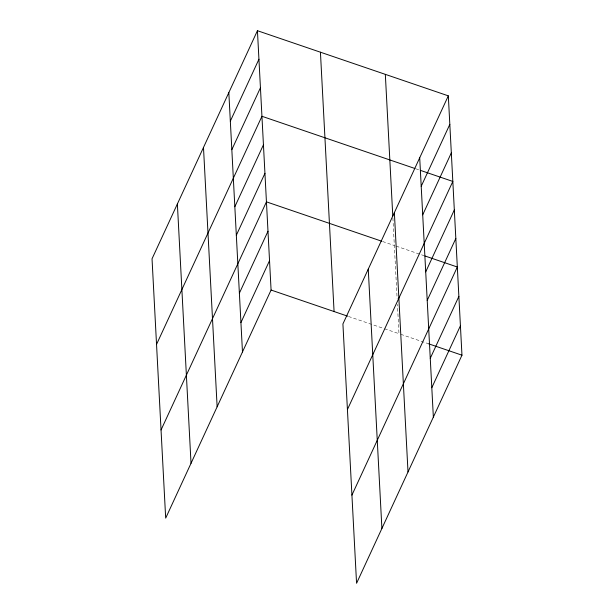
<?xml version="1.0" encoding="UTF-8"?>
<svg xmlns="http://www.w3.org/2000/svg" width="614" height="614" viewBox="0 0 614 614"><rect width="100%" height="100%" fill="white"/><g stroke="black" fill="none" stroke-linecap="round" stroke-linejoin="round"><path stroke-width="0.46" stroke-dasharray="3.07 2.3" d="M415.924 168.842L418.625 169.763M382.614 241.517L394.334 245.516M396.137 246.13L424.028 255.647M348.499 316.456L383.65 328.459M384.548 328.766L398.977 333.686L397.427 304.298M400.773 334.3L428.672 343.825M392.883 217.939L397.128 298.604"/><path stroke-width="0.92" d="M257.435 30.7L152.034 258.809L165.68 518.147L271.081 290.038L257.435 30.7L448.32 95.853L461.966 355.191L356.565 583.3L342.919 323.962L448.32 95.853M230.327 121.15L258.939 59.228M231.831 149.67L260.443 87.756M156.539 344.393L261.94 116.284L415.026 168.535M234.832 206.726L263.444 144.804M236.336 235.254L264.941 173.332M161.045 429.977L266.445 201.86L381.716 241.21M239.383 293.17L267.988 231.255M240.926 322.565L269.538 260.643M421.212 186.295L449.816 124.381M422.708 214.823L451.321 152.909M347.417 409.546L452.825 181.437L420.429 170.377M425.709 271.879L454.322 209.957M427.214 300.407L455.826 238.485M351.922 495.13L457.323 267.013L424.926 255.954M430.26 358.323L458.873 296.409M431.803 387.718L460.416 325.796M271.081 290.038L347.593 316.149M428.672 343.825L461.966 355.191M419.707 157.775L433.354 417.106M394.365 212.613L408.011 471.951M385.331 74.355L392.783 216.036M368.254 269.124L381.9 528.454M320.431 52.198L334.077 311.536M228.83 92.622L242.476 351.952M203.487 147.46L217.133 406.798M177.377 203.971L191.023 463.301"/></g></svg>
